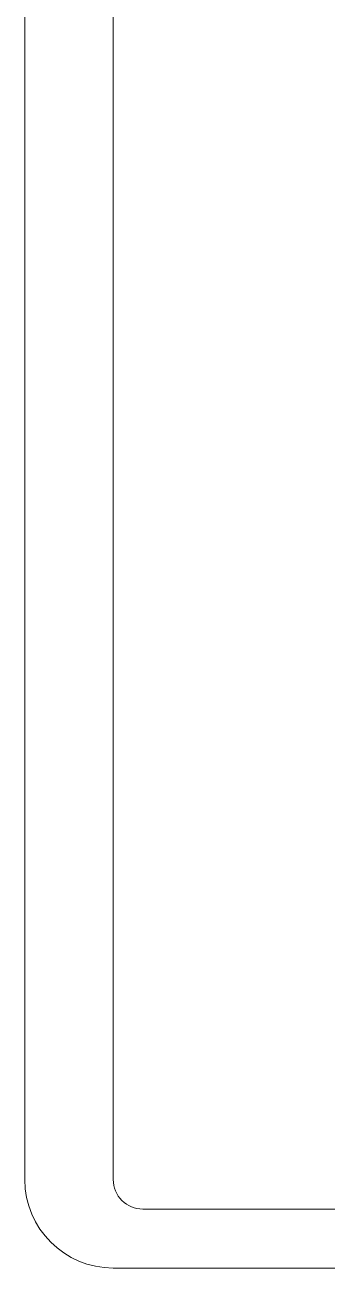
# Model space of a CAD drawing. Extents: x -1701 to 23780, y -363 to 7742.
# Drawn here: x 4762.5 to 4763.526, y 614.75 to 618.966 of the extents above; entities that cross this region are included whole.
import ezdxf

# ---------------------------------------------------------------- set-up
doc = ezdxf.new("R2010")
doc.units = 0
doc.header["$LTSCALE"] = 25
doc.header["$MEASUREMENT"] = 0
doc.layers.get('0').update_dxf_attribs({"color": 9, "lineweight": 9})
doc.layers.add('Audi$0$10', color=8, linetype='Continuous', lineweight=9)

# ---------------------------------------------------------------- blocks, each defined once
blk = doc.blocks.new('*U4859')
at = {"layer": 'Audi$0$10'}
for points in [[(-3.050000000013767, -13.70743854310331), (-3.050000000013767, -0.4000000000032742, -0.4142135623730951), (-2.950000000026932, -0.3000000000020009), (2.950000000026932, -0.3000000000020009)], [(2.950000000026932, 0), (-2.950000000026932, 0, 0.4142135623730951), (-3.250000000022566, -0.3000000000020009), (-3.250000000022566, -15.47743854311375, 0.4700431714390087)]]:
    blk.add_lwpolyline(points, format="xyb", dxfattribs=at)
blk = doc.blocks.new('Audi$0$p-zemin kat')
at = {"layer": 'Audi$0$10', "rotation": 90}
blk.add_blockref('*U4859', (4762.499999999862, 618.0000043105902), dxfattribs=at)
blk = doc.blocks.new('Audi')
at = {"layer": 'Audi$0$10'}
blk.add_blockref('Audi$0$p-zemin kat', (1.42e-14, 0), dxfattribs=at)

msp = doc.modelspace()

# ---------------------------------------------------------------- block references
at = {"color": 6}
msp.add_blockref('Audi', (0, 0), dxfattribs=at)

doc.saveas('drawing.dxf')
